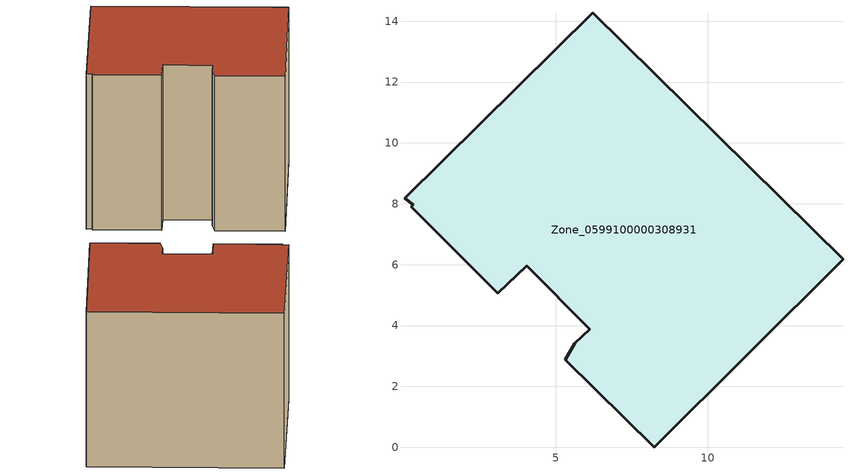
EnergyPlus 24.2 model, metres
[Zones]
Zone_0599100000308931
 floor ground (C_G): 0.31,7.98 0.03,8.18 6.22,14.28 14.44,6.18 8.24,0 5.3,2.87 5.62,3.41 6.12,3.88 4.05,5.96 3.1,5.05 0.25,7.91 z0
 wall outside (C_F): 14.44,6.18 6.22,14.28 0.03,8.18 0.31,7.98 0.25,7.91 3.1,5.05 4.05,5.96 6.12,3.88 5.62,3.41 5.3,2.87 8.24,0 14.44,6.18 z0:10.17
 roof outside (C_R): 0.03,8.18 0.31,7.98 0.25,7.91 3.1,5.05 4.05,5.96 6.12,3.88 5.62,3.41 5.3,2.87 8.24,0 14.44,6.18 6.22,14.28 z10.17
[BUILDING]
Pand.0599100000308931: North Axis=0; Terrain=City; Loads Convergence Tolerance Value=0.04; Temperature Convergence Tolerance Value=0.4; Solar Distribution=FullExterior; Maximum Number of Warmup Days=25; Minimum Number of Warmup Days=1
[Site:Location]
Rotterdam.The.Hague.AP_ZH_NLD Design_Conditions: Latitude=51.96; Longitude=4.45; Time Zone=1; Elevation=-4.5
[SITE:GROUNDTEMPERATURE:BUILDINGSURFACE]
18, 18, 18, 18, 18, 18, 18, 18, 18, 18, 18, 18
[MATERIAL] Thermal Absorptance=0.9; Solar Absorptance=0.7; Visible Absorptance=0.7
Name | Roughness | Thickness | Conductivity | Density | Specific Heat
G.TI.1946 | MediumSmooth | 0.15 | 1 | 540 | 1210
F.TI.1946 | Rough | 0.3 | 0.857143 | 1920 | 840
R.TI.1946 | MediumRough | 0.2 | 0.1 | 1500 | 1000
[CONSTRUCTION]
C_G: G.TI.1946
C_F: F.TI.1946
C_R: R.TI.1946
[ZONE]
Zone_0599100000308931: Type=1; Multiplier=1; Ceiling Height=Autocalculate; Volume=Autocalculate; Floor Area=autocalculate; Part of Total Floor Area=Yes
[ZONEINFILTRATION:DESIGNFLOWRATE]
Infil_Zone_0599100000308931: Zone or ZoneList or Space or SpaceList=Zone_0599100000308931; Schedule=AlwaysOn; Design Flow Rate Calculation Method=Flow/Area; Flow Rate per Floor Area=0.003; Constant Term Coefficient=1; Temperature Term Coefficient=0; Velocity Term Coefficient=0; Velocity Squared Term Coefficient=0
[HVACTEMPLATE:ZONE:IDEALLOADSAIRSYSTEM]
Zone_0599100000308931: Maximum Heating Supply Air Temperature=50; Minimum Cooling Supply Air Temperature=13; Maximum Heating Supply Air Humidity Ratio=0.0156; Minimum Cooling Supply Air Humidity Ratio=0.0077; Heating Limit=NoLimit; Cooling Limit=NoLimit; Dehumidification Control Type=ConstantSensibleHeatRatio; Cooling Sensible Heat Ratio=0.7; Dehumidification Setpoint=60; Humidification Control Type=None; Humidification Setpoint=30; Outdoor Air Method=None; Outdoor Air Flow Rate per Person=0.00944; Outdoor Air Flow Rate per Zone Floor Area=0; Outdoor Air Flow Rate per Zone=0; Demand Controlled Ventilation Type=None; Outdoor Air Economizer Type=NoEconomizer; Heat Recovery Type=None; Sensible Heat Recovery Effectiveness=0.7; Latent Heat Recovery Effectiveness=0.65
[ZONECONTROL:THERMOSTAT]
ThermostatControl_Zone_0599100000308931: Zone or ZoneList=Zone_0599100000308931; Control Type Schedule=DualSetpointControlType; Control 1=Thermostat_Zone_0599100000308931; Temperature Difference Between Cutout And Setpoint=0
[THERMOSTATSETPOINT:DUALSETPOINT]
Thermostat_Zone_0599100000308931: Heating Setpoint Temperature Schedule=HeatingSetpoint_Zone_0599100000308931; Cooling Setpoint Temperature Schedule=CoolingSetpoint_Zone_0599100000308931
[SCHEDULE:COMPACT]
HeatingSetpoint_Zone_0599100000308931: Through: 12/31, For: AllDays, Until: 24:00, 21
CoolingSetpoint_Zone_0599100000308931: Through: 12/31, For: AllDays, Until: 24:00, 24
DualSetpointControlType: Through: 12/31, For: AllDays, Until: 24:00, 4
AlwaysOn: Through: 12/31, For: AllDays, Until: 24:00, 1
